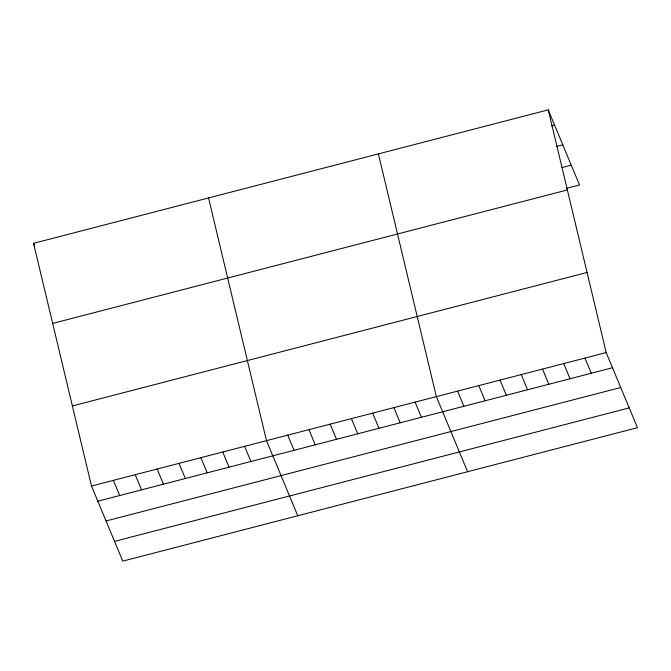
<?xml version="1.0" encoding="UTF-8"?>
<svg xmlns="http://www.w3.org/2000/svg" width="671" height="671" viewBox="0 0 671 671"><rect width="100%" height="100%" fill="white"/><g stroke="black" fill="none" stroke-linecap="round" stroke-linejoin="round"><path stroke-width="1.01" d="M548.241 109.859L606.19 352.569L637.45 427.679L122.759 561.141L91.499 486.039L33.55 243.321L548.241 109.859L579.501 184.961L566.358 188.375M551.52 125.812L554.556 125.032M556.72 146.379L562.784 144.81M562.172 167.549L571.273 165.183M52.673 323.422L567.364 189.952M72.376 405.938L587.066 272.476M91.499 486.039L606.19 352.569M97.815 501.203L612.506 367.742M106.043 520.981L620.734 387.519M114.531 541.363L629.213 407.901M584.953 358.079L591.268 373.244M563.724 363.581L570.04 378.754M542.495 369.084L548.811 384.257M521.266 374.594L527.574 389.759M500.029 380.096L506.345 395.269M478.8 385.607L485.116 400.772M457.572 391.109L463.887 406.282M467.603 471.721L436.343 396.611L378.394 153.902M415.106 402.122L421.422 417.287M393.877 407.624L400.193 422.797M372.648 413.135L378.964 428.299M351.419 418.637L357.727 433.81M330.182 424.139L336.498 439.312M308.954 429.65L315.269 444.814M287.725 435.152L294.041 450.325M297.756 515.764L266.496 440.654L208.547 197.945M244.621 446.332L250.929 461.497M222.747 452.002L229.054 467.175M200.872 457.672L207.188 472.845M178.998 463.351L185.313 478.515M157.123 469.021L163.439 484.185M135.248 474.691L141.564 489.864M33.55 243.321L34.733 246.165M113.374 480.361L119.69 495.533"/></g></svg>
